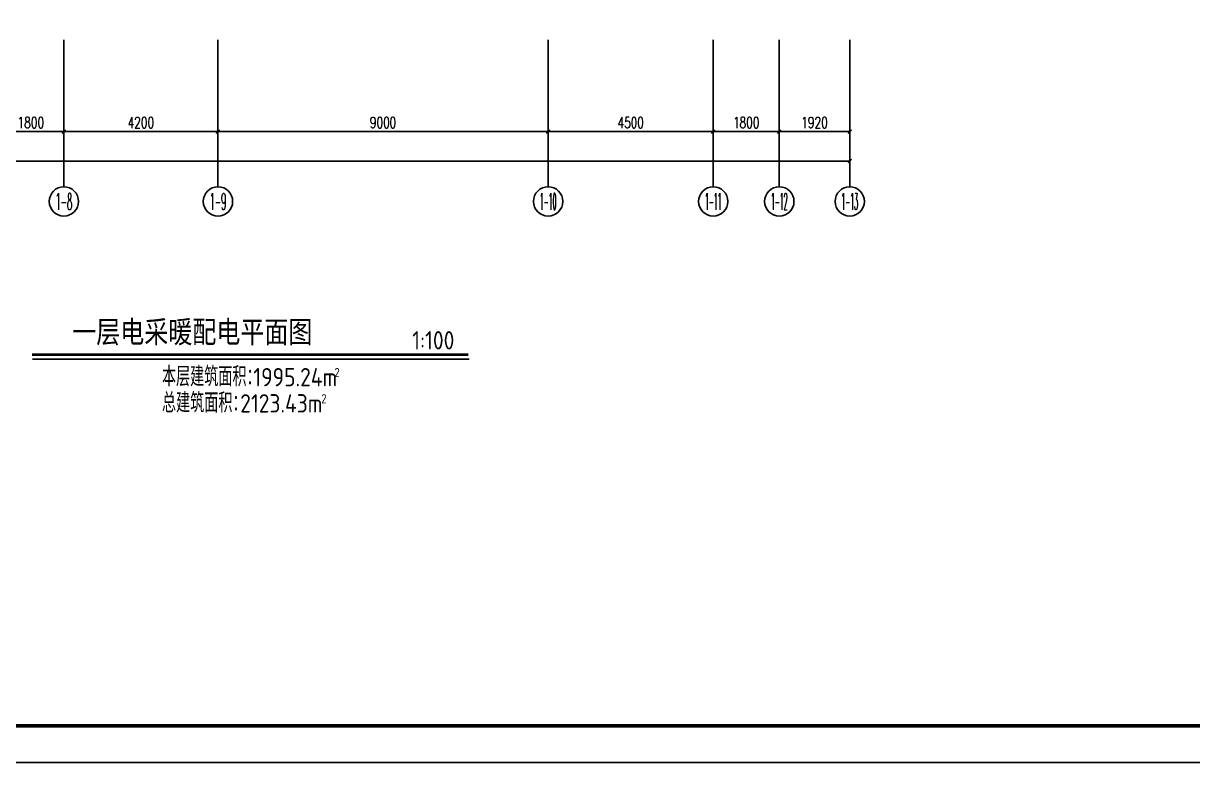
# Model space of a CAD drawing. Extents: x 815029915 to 815825525, y 579155098 to 579748855.
# Drawn here: x 815335363 to 815367232, y 579420227 to 579440367 of the extents above; entities that cross this region are included whole.
import ezdxf
from ezdxf.enums import TextEntityAlignment as Align

# ---------------------------------------------------------------- set-up
doc = ezdxf.new("R2010")
doc.units = 0
doc.header["$LTSCALE"] = 100
doc.header["$MEASUREMENT"] = 0
for name, color, linetype in [('AXIS', 3, 'Continuous'), ('AXIS_TEXT', 7, 'Continuous'), ('DIM_SYMB', 3, 'Continuous'), ('PUB_TEXT', 7, 'Continuous'), ('ZG-图框层', 4, 'Continuous'), ('zm', 1, 'Continuous')]:
    doc.layers.add(name, color=color, linetype=linetype)
doc.styles.add('_TCH_AXIS', font='COMPLEX', dxfattribs={"bigfont": 'GBCBIG'})
doc.styles.add('_TCH_DIM_T3', font='SIMPLEX', dxfattribs={"width": 0.705882, "bigfont": 'GBCBIG'})
doc.styles.add('COMPLEX', font='COMPLEX')
doc.styles.get("Standard").update_dxf_attribs({"font": 'gbenor.shx', "bigfont": 'gbcbig.shx'})
doc.styles.add('图签各称', font='')
doc.styles.get('图签各称').set_extended_font_data('SimSun')
doc.dimstyles.new('_TCH_ARCH-100', dxfattribs={"dimscale": 100, "dimtxt": 2.975, "dimasz": 1, "dimexe": 2.5, "dimexo": 3, "dimgap": 1, "dimtad": 1, "dimdec": 0, "dimzin": 0, "dimdsep": 46, "dimtxsty": '_TCH_DIM_T3', "dimblk": 'ARCHTICK', "dimcen": 0.09, "dimclrt": 7, "dimazin": 2, "dimtfac": 1, "dimtdec": 0, "dimtix": 1, "dimtmove": 2, "dimatfit": 3, "dimfxl": 0, "dimtolj": 1, "dimtzin": 0, "dimarcsym": 0})

# ---------------------------------------------------------------- blocks, each defined once
blk = doc.blocks.new('_AXISO')
blk.add_circle((0, 0), 0.5)
at = {"layer": 'AXIS_TEXT', "style": 'COMPLEX', "width": 1.041667}
blk.add_attdef('A', text='', height=0.56, dxfattribs=at).set_placement((-0.25, -0.28), (0.25, -0.28), align=Align.FIT)
blk = doc.blocks.new('_ArchTick')
at = {"color": 0, "linetype": 'ByBlock', "const_width": 0.4}
blk.add_lwpolyline([(-0.5, -0.5), (0.5, 0.5)], dxfattribs=at)
blk = doc.blocks.new('*D399')
at = {"layer": 'AXIS', "color": 0, "lineweight": -2, "transparency": 16777216}
for p, q in [((815298466, 579439617), (815298466, 579436367)), ((815357886, 579439617), (815357886, 579436367)), ((815298466, 579436617), (815357886, 579436617))]:
    blk.add_line(p, q, dxfattribs=at)
at = {"layer": 'Defpoints', "color": 0, "transparency": 16777216}
for p in [(815298466, 579439917), (815357886, 579439917), (815357886, 579436617)]:
    blk.add_point(p, dxfattribs=at)
at = {"layer": 'AXIS', "color": 0, "lineweight": -2, "transparency": 16777216, "xscale": 100, "yscale": 100, "zscale": 100, "rotation": 180}
blk.add_blockref('_ArchTick', (815298466, 579436617), dxfattribs=at)
at = {"layer": 'AXIS', "color": 0, "lineweight": -2, "transparency": 16777216, "xscale": 100, "yscale": 100, "zscale": 100}
blk.add_blockref('_ArchTick', (815357886, 579436617), dxfattribs=at)
at = {"layer": 'AXIS', "color": 7, "transparency": 16777216, "insert": (815328176, 579436865), "char_height": 297.5, "attachment_point": 5, "style": '_TCH_DIM_T3'}
blk.add_mtext('\\A1;59420', dxfattribs=at)
blk = doc.blocks.new('*D407')
at = {"layer": 'AXIS', "color": 0, "lineweight": -2, "transparency": 16777216}
for p, q in [((815334666, 579439617), (815334666, 579437167)), ((815336466, 579439617), (815336466, 579437167)), ((815334666, 579437417), (815336466, 579437417))]:
    blk.add_line(p, q, dxfattribs=at)
at = {"layer": 'Defpoints', "color": 0, "transparency": 16777216}
for p in [(815334666, 579439917), (815336466, 579439917), (815336466, 579437417)]:
    blk.add_point(p, dxfattribs=at)
at = {"layer": 'AXIS', "color": 0, "lineweight": -2, "transparency": 16777216, "xscale": 100, "yscale": 100, "zscale": 100, "rotation": 180}
blk.add_blockref('_ArchTick', (815334666, 579437417), dxfattribs=at)
at = {"layer": 'AXIS', "color": 0, "lineweight": -2, "transparency": 16777216, "xscale": 100, "yscale": 100, "zscale": 100}
blk.add_blockref('_ArchTick', (815336466, 579437417), dxfattribs=at)
at = {"layer": 'AXIS', "color": 7, "transparency": 16777216, "insert": (815335566, 579437665), "char_height": 297.5, "attachment_point": 5, "style": '_TCH_DIM_T3'}
blk.add_mtext('\\A1;1800', dxfattribs=at)
blk = doc.blocks.new('*D408')
at = {"layer": 'AXIS', "color": 0, "lineweight": -2, "transparency": 16777216}
for p, q in [((815336466, 579439617), (815336466, 579437167)), ((815340666, 579439617), (815340666, 579437167)), ((815336466, 579437417), (815340666, 579437417))]:
    blk.add_line(p, q, dxfattribs=at)
at = {"layer": 'Defpoints', "color": 0, "transparency": 16777216}
for p in [(815336466, 579439917), (815340666, 579439917), (815340666, 579437417)]:
    blk.add_point(p, dxfattribs=at)
at = {"layer": 'AXIS', "color": 0, "lineweight": -2, "transparency": 16777216, "xscale": 100, "yscale": 100, "zscale": 100, "rotation": 180}
blk.add_blockref('_ArchTick', (815336466, 579437417), dxfattribs=at)
at = {"layer": 'AXIS', "color": 0, "lineweight": -2, "transparency": 16777216, "xscale": 100, "yscale": 100, "zscale": 100}
blk.add_blockref('_ArchTick', (815340666, 579437417), dxfattribs=at)
at = {"layer": 'AXIS', "color": 7, "transparency": 16777216, "insert": (815338566, 579437665), "char_height": 297.5, "attachment_point": 5, "style": '_TCH_DIM_T3'}
blk.add_mtext('\\A1;4200', dxfattribs=at)
blk = doc.blocks.new('*D409')
at = {"layer": 'AXIS', "color": 0, "lineweight": -2, "transparency": 16777216}
for p, q in [((815340666, 579439617), (815340666, 579437167)), ((815349666, 579439617), (815349666, 579437167)), ((815340666, 579437417), (815349666, 579437417))]:
    blk.add_line(p, q, dxfattribs=at)
at = {"layer": 'Defpoints', "color": 0, "transparency": 16777216}
for p in [(815340666, 579439917), (815349666, 579439917), (815349666, 579437417)]:
    blk.add_point(p, dxfattribs=at)
at = {"layer": 'AXIS', "color": 0, "lineweight": -2, "transparency": 16777216, "xscale": 100, "yscale": 100, "zscale": 100, "rotation": 180}
blk.add_blockref('_ArchTick', (815340666, 579437417), dxfattribs=at)
at = {"layer": 'AXIS', "color": 0, "lineweight": -2, "transparency": 16777216, "xscale": 100, "yscale": 100, "zscale": 100}
blk.add_blockref('_ArchTick', (815349666, 579437417), dxfattribs=at)
at = {"layer": 'AXIS', "color": 7, "transparency": 16777216, "insert": (815345166, 579437665), "char_height": 297.5, "attachment_point": 5, "style": '_TCH_DIM_T3'}
blk.add_mtext('\\A1;9000', dxfattribs=at)
blk = doc.blocks.new('*D410')
at = {"layer": 'AXIS', "color": 0, "lineweight": -2, "transparency": 16777216}
for p, q in [((815349666, 579439617), (815349666, 579437167)), ((815354166, 579439617), (815354166, 579437167)), ((815349666, 579437417), (815354166, 579437417))]:
    blk.add_line(p, q, dxfattribs=at)
at = {"layer": 'Defpoints', "color": 0, "transparency": 16777216}
for p in [(815349666, 579439917), (815354166, 579439917), (815354166, 579437417)]:
    blk.add_point(p, dxfattribs=at)
at = {"layer": 'AXIS', "color": 0, "lineweight": -2, "transparency": 16777216, "xscale": 100, "yscale": 100, "zscale": 100, "rotation": 180}
blk.add_blockref('_ArchTick', (815349666, 579437417), dxfattribs=at)
at = {"layer": 'AXIS', "color": 0, "lineweight": -2, "transparency": 16777216, "xscale": 100, "yscale": 100, "zscale": 100}
blk.add_blockref('_ArchTick', (815354166, 579437417), dxfattribs=at)
at = {"layer": 'AXIS', "color": 7, "transparency": 16777216, "insert": (815351916, 579437665), "char_height": 297.5, "attachment_point": 5, "style": '_TCH_DIM_T3'}
blk.add_mtext('\\A1;4500', dxfattribs=at)
blk = doc.blocks.new('*D411')
at = {"layer": 'AXIS', "color": 0, "lineweight": -2, "transparency": 16777216}
for p, q in [((815354166, 579439617), (815354166, 579437167)), ((815355966, 579439617), (815355966, 579437167)), ((815354166, 579437417), (815355966, 579437417))]:
    blk.add_line(p, q, dxfattribs=at)
at = {"layer": 'Defpoints', "color": 0, "transparency": 16777216}
for p in [(815354166, 579439917), (815355966, 579439917), (815355966, 579437417)]:
    blk.add_point(p, dxfattribs=at)
at = {"layer": 'AXIS', "color": 0, "lineweight": -2, "transparency": 16777216, "xscale": 100, "yscale": 100, "zscale": 100, "rotation": 180}
blk.add_blockref('_ArchTick', (815354166, 579437417), dxfattribs=at)
at = {"layer": 'AXIS', "color": 0, "lineweight": -2, "transparency": 16777216, "xscale": 100, "yscale": 100, "zscale": 100}
blk.add_blockref('_ArchTick', (815355966, 579437417), dxfattribs=at)
at = {"layer": 'AXIS', "color": 7, "transparency": 16777216, "insert": (815355066, 579437665), "char_height": 297.5, "attachment_point": 5, "style": '_TCH_DIM_T3'}
blk.add_mtext('\\A1;1800', dxfattribs=at)
blk = doc.blocks.new('*D412')
at = {"layer": 'AXIS', "color": 0, "lineweight": -2, "transparency": 16777216}
for p, q in [((815355966, 579439617), (815355966, 579437167)), ((815357886, 579439617), (815357886, 579437167)), ((815355966, 579437417), (815357886, 579437417))]:
    blk.add_line(p, q, dxfattribs=at)
at = {"layer": 'Defpoints', "color": 0, "transparency": 16777216}
for p in [(815355966, 579439917), (815357886, 579439917), (815357886, 579437417)]:
    blk.add_point(p, dxfattribs=at)
at = {"layer": 'AXIS', "color": 0, "lineweight": -2, "transparency": 16777216, "xscale": 100, "yscale": 100, "zscale": 100, "rotation": 180}
blk.add_blockref('_ArchTick', (815355966, 579437417), dxfattribs=at)
at = {"layer": 'AXIS', "color": 0, "lineweight": -2, "transparency": 16777216, "xscale": 100, "yscale": 100, "zscale": 100}
blk.add_blockref('_ArchTick', (815357886, 579437417), dxfattribs=at)
at = {"layer": 'AXIS', "color": 7, "transparency": 16777216, "insert": (815356926, 579437665), "char_height": 297.5, "attachment_point": 5, "style": '_TCH_DIM_T3'}
blk.add_mtext('\\A1;1920', dxfattribs=at)
blk = doc.blocks.new('ll')
at = {"layer": 'ZG-图框层'}
blk.add_lwpolyline([(815136770, 579524220), (815255670, 579524220), (815255670, 579608320), (815136770, 579608320)], close=True, dxfattribs=at)

msp = doc.modelspace()

# ---------------------------------------------------------------- linework, layer by layer
at = {"layer": 'AXIS'}
for p, q in [((815336466.1, 579439916.7), (815336466.1, 579435916.7)), ((815340666.1, 579439916.7), (815340666.1, 579435916.7)), ((815349666.1, 579439916.7), (815349666.1, 579435916.7)), ((815354166.1, 579439916.7), (815354166.1, 579435916.7)), ((815355966.1, 579439916.7), (815355966.1, 579435916.7)), ((815357886.1, 579439916.7), (815357886.1, 579435916.7))]:
    msp.add_line(p, q, dxfattribs=at)
at = {"layer": 'DIM_SYMB', "const_width": 70}
msp.add_lwpolyline([(815335594.2, 579431341.6), (815347491.4, 579431341.6)], dxfattribs=at)
at = {"layer": 'ZG-图框层'}
msp.add_lwpolyline([(815288638.1, 579420226.5), (815407538.1, 579420226.5), (815407538.1, 579504326.5), (815288638.1, 579504326.5)], close=True, dxfattribs=at)
at = {"layer": 'ZG-图框层', "const_width": 100}
msp.add_lwpolyline([(815291138.1, 579421226.5), (815406538.1, 579421226.5), (815406538.1, 579503326.5), (815291138.1, 579503326.5)], close=True, dxfattribs=at)
at = {"layer": 'zm'}
msp.add_line((815335608.4, 579431214.1), (815347510.8, 579431214.1), dxfattribs=at)

# ---------------------------------------------------------------- block references
at = {"layer": 'AXIS'}
ref = msp.add_blockref('_AXISO', (815336466.1, 579435516.7), dxfattribs=dict(at, xscale=800, yscale=800, zscale=800))
ref.add_attrib('A', '1-8', dxfattribs={"color": 7, "height": 452.55, "style": '_TCH_AXIS', "width": 0.381818}).set_placement((815336239.8, 579435290.4), (815336692.3, 579435290.4), align=Align.FIT)
ref = msp.add_blockref('_AXISO', (815340666.1, 579435516.7), dxfattribs=dict(at, xscale=800, yscale=800, zscale=800))
ref.add_attrib('A', '1-9', dxfattribs={"color": 7, "height": 452.55, "style": '_TCH_AXIS', "width": 0.381818}).set_placement((815340439.8, 579435290.4), (815340892.3, 579435290.4), align=Align.FIT)
ref = msp.add_blockref('_AXISO', (815349666.1, 579435516.7), dxfattribs=dict(at, xscale=800, yscale=800, zscale=800))
ref.add_attrib('A', '1-10', dxfattribs={"color": 7, "height": 452.55, "style": '_TCH_AXIS', "width": 0.3}).set_placement((815349439.8, 579435290.4), (815349892.3, 579435290.4), align=Align.FIT)
ref = msp.add_blockref('_AXISO', (815354166.1, 579435516.7), dxfattribs=dict(at, xscale=800, yscale=800, zscale=800))
ref.add_attrib('A', '1-11', dxfattribs={"color": 7, "height": 452.55, "style": '_TCH_AXIS', "width": 0.323077}).set_placement((815353939.8, 579435290.4), (815354392.3, 579435290.4), align=Align.FIT)
ref = msp.add_blockref('_AXISO', (815355966.1, 579435516.7), dxfattribs=dict(at, xscale=800, yscale=800, zscale=800))
ref.add_attrib('A', '1-12', dxfattribs={"color": 7, "height": 452.55, "style": '_TCH_AXIS', "width": 0.3}).set_placement((815355739.8, 579435290.4), (815356192.3, 579435290.4), align=Align.FIT)
ref = msp.add_blockref('_AXISO', (815357886.1, 579435516.7), dxfattribs=dict(at, xscale=800, yscale=800, zscale=800))
ref.add_attrib('A', '1-13', dxfattribs={"color": 7, "height": 452.55, "style": '_TCH_AXIS', "width": 0.3}).set_placement((815357659.8, 579435290.4), (815358112.3, 579435290.4), align=Align.FIT)
at = {"layer": 'zm', "color": 1}
msp.add_blockref('ll', (151868, -103993.4), dxfattribs=at)

# ---------------------------------------------------------------- texts
at = {"layer": 'PUB_TEXT'}
for s, height, p in [('1:100', 500, (815345960.9, 579431482.8)), ('本层建筑面积：', 533.33, (815339140.3, 579430478.3)), ('1995.24m', 500, (815341629.2, 579430478.3)), ('2', 250, (815343840.4, 579430728.3)), ('总建筑面积：', 533.33, (815339140.3, 579429764.3)), ('2123.43m', 500, (815341273.6, 579429764.3)), ('2', 250, (815343482, 579430014.3))]:
    msp.add_text(s, height=height, dxfattribs=at).set_placement(p)
at = {"layer": 'zm', "color": 1, "style": '图签各称', "width": 0.8}
msp.add_text('一层电采暖配电平面图', height=600, dxfattribs=at).set_placement((815336693, 579431662.8))

# ---------------------------------------------------------------- dimensions: what is measured, and where the dimension line sits
at = {"layer": 'AXIS'}
for p1, p2, distance, picture, middle in [((815298466.1, 579439916.7), (815357886.1, 579439916.7), -3300, '*D399', (815328176.1, 579436865.4)), ((815334666.1, 579439916.7), (815336466.1, 579439916.7), -2500, '*D407', (815335566.1, 579437665.4)), ((815336466.1, 579439916.7), (815340666.1, 579439916.7), -2500, '*D408', (815338566.1, 579437665.4)), ((815340666.1, 579439916.7), (815349666.1, 579439916.7), -2500, '*D409', (815345166.1, 579437665.4)), ((815349666.1, 579439916.7), (815354166.1, 579439916.7), -2500, '*D410', (815351916.1, 579437665.4)), ((815354166.1, 579439916.7), (815355966.1, 579439916.7), -2500, '*D411', (815355066.1, 579437665.4)), ((815355966.1, 579439916.7), (815357886.1, 579439916.7), -2500, '*D412', (815356926.1, 579437665.4))]:
    dim = msp.add_aligned_dim(p1=p1, p2=p2, distance=distance, dimstyle='_TCH_ARCH-100', dxfattribs=at)
    dim.commit()
    dim.dimension.update_dxf_attribs({"geometry": picture, "text_midpoint": middle})

doc.saveas('drawing.dxf')
